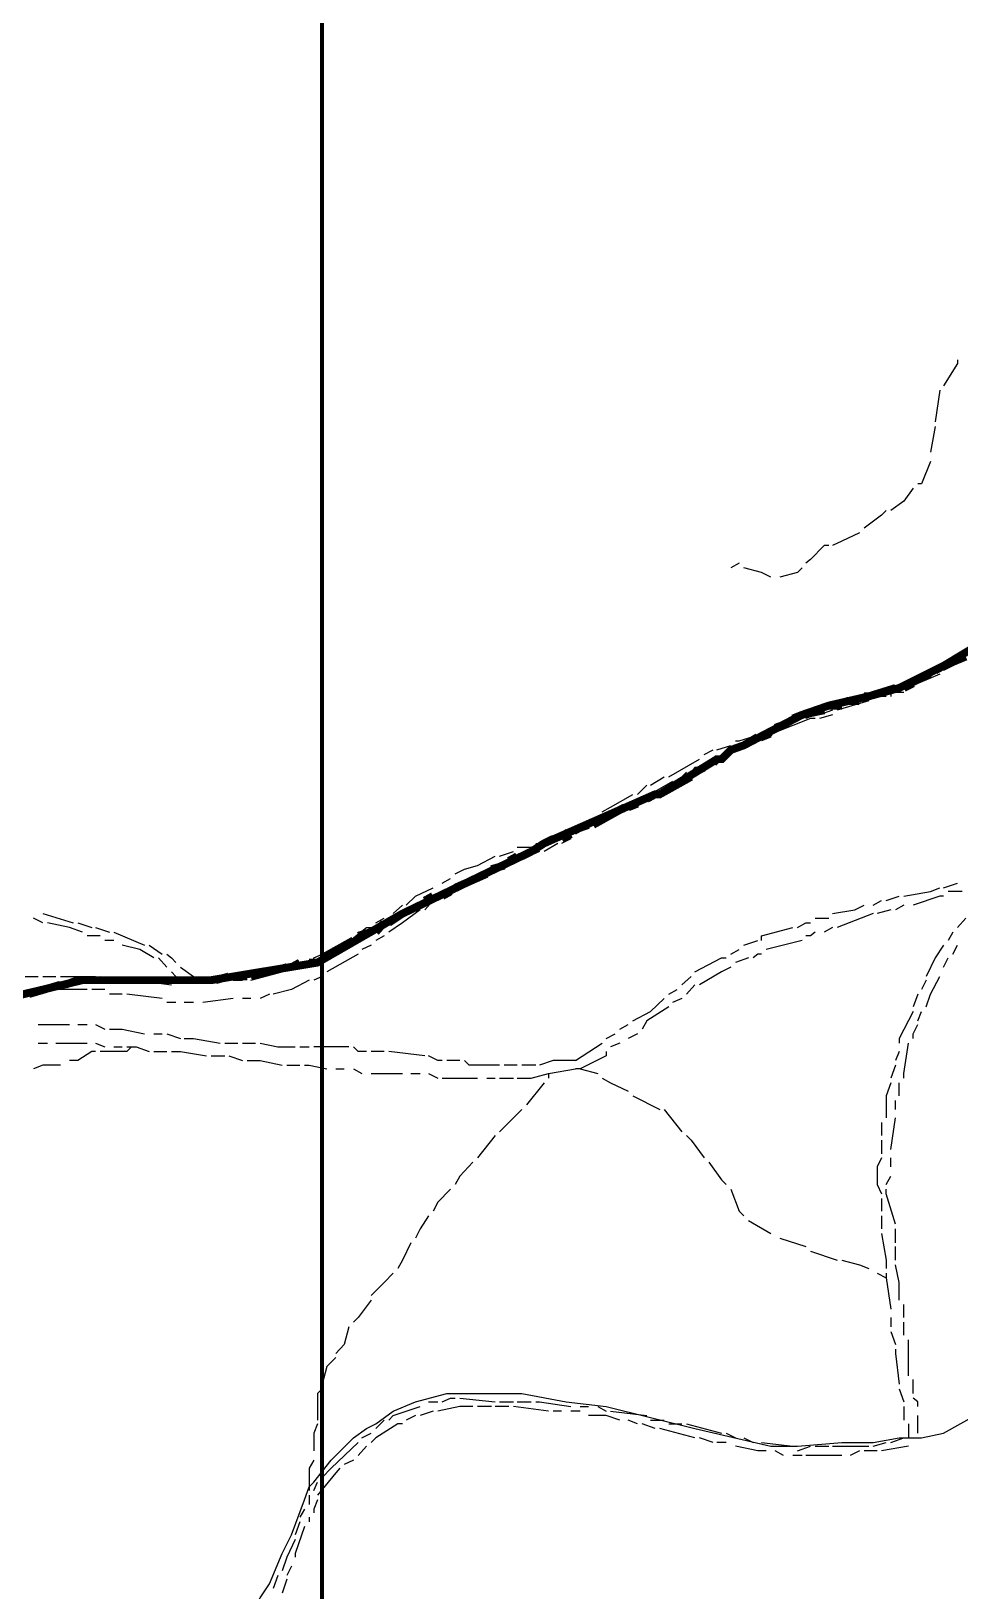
# Model space of a CAD drawing. Header units: millimetres. Extents: x -3588 to 75209, y -3737 to 38254.
# Drawn here: x 6016 to 6299.4, y 6913.6 to 7389.8 of the extents above; entities that cross this region are included whole.
import ezdxf

# ---------------------------------------------------------------- set-up
doc = ezdxf.new("R2010")
doc.units = ezdxf.units.MM
doc.layers.add('P', color=253, linetype='Continuous')

msp = doc.modelspace()

# ---------------------------------------------------------------- linework, layer by layer
at = {"layer": 'P'}
for points, const_width in [([(6104.804, -520.269), (6104.804, 8805.959)], 1.2), ([(6003.181, 7093.321), (6031.683, 7100.091), (6070.924, 7100.091), (6103.38, 7105.452), (6129.354, 7120.416), (6168.595, 7139.332), (6172.548, 7141.861), (6206.428, 7156.824), (6207.836, 7156.824), (6225.328, 7167.563), (6226.753, 7167.563), (6229.569, 7170.379), (6233.522, 7171.788), (6251.302, 7181.102), (6259.496, 7183.934), (6271.627, 7186.751), (6280.941, 7189.296), (6294.496, 7196.065), (6308.051, 7204.259)], 2.417), ([(6003.181, 7093.321), (6031.683, 7100.091), (6070.924, 7100.091), (6103.38, 7105.452), (6129.354, 7120.416), (6168.595, 7139.332), (6172.548, 7141.861), (6206.428, 7156.824), (6207.836, 7156.824), (6225.328, 7167.563), (6226.753, 7167.563), (6229.569, 7170.379), (6233.522, 7171.788), (6251.302, 7181.102), (6259.496, 7183.934), (6271.627, 7186.751), (6280.941, 7189.296), (6294.496, 7196.065), (6308.051, 7204.259)], 1.2), ([(6291.952, 7194.657), (6294.496, 7196.065), (6301.266, 7198.898)], 2.417), ([(6282.366, 7189.296), (6285.182, 7190.704)], 2.417), ([(6286.591, 7192.112), (6290.543, 7193.521)], 2.417), ([(6264.857, 7185.343), (6268.81, 7185.343)], 2.417), ([(6270.219, 7186.751), (6271.627, 7186.751), (6279.821, 7189.296)], 2.417), ([(6248.486, 7179.982), (6251.302, 7181.102), (6258.088, 7182.51)], 2.417), ([(6259.496, 7183.934), (6263.449, 7183.934)], 2.417), ([(6238.883, 7174.332), (6241.716, 7175.741)], 2.417), ([(6243.124, 7177.149), (6247.077, 7178.573)], 2.417), ([(6228.161, 7168.971), (6229.569, 7170.379), (6233.522, 7171.788), (6237.763, 7174.332)], 2.417), ([(6224.208, 7166.426), (6225.328, 7167.563), (6226.753, 7167.563)], 2.417), ([(6207.836, 7156.824), (6217.438, 7162.185)], 2.417), ([(6218.559, 7163.61), (6221.391, 7165.018)], 2.417), ([(6203.883, 7155.416), (6206.428, 7156.824)], 2.417), ([(6187.512, 7147.51), (6197.114, 7152.871)], 2.417), ([(6198.234, 7152.871), (6201.067, 7154.008)], 2.417), ([(6182.15, 7146.102), (6186.103, 7147.51)], 2.417), ([(6165.778, 7137.924), (6168.595, 7139.332), (6172.548, 7141.861), (6175.365, 7143.285)], 2.417), ([(6177.909, 7143.285), (6180.742, 7144.693)], 2.417), ([(6161.826, 7136.499), (6164.354, 7137.924)], 2.417), ([(6145.454, 7128.322), (6155.04, 7132.547)], 2.417), ([(6156.464, 7133.971), (6160.417, 7135.091)], 2.417), ([(6125.129, 7117.599), (6129.354, 7120.416), (6134.715, 7122.96)], 2.417), ([(6136.14, 7124.369), (6138.668, 7125.777)], 2.417), ([(6141.501, 7125.777), (6144.029, 7127.185)], 2.417), ([(6115.815, 7113.646), (6119.768, 7114.766)], 2.417), ([(6121.176, 7114.766), (6123.705, 7117.599)], 2.417), ([(6104.804, 7106.861), (6114.391, 7112.222)], 2.417), ([(6083.055, 7101.211), (6094.066, 7104.044)], 2.417), ([(6095.49, 7104.044), (6098.019, 7105.452)], 2.417), ([(6100.851, 7105.452), (6103.38, 7105.452)], 2.417), ([(6026.322, 7098.683), (6030.275, 7100.091)], 2.417), ([(6031.683, 7100.091), (6035.636, 7100.091)], 2.417), ([(6037.045, 7100.091), (6048.055, 7100.091)], 2.417), ([(6049.191, 7100.091), (6053.416, 7100.091)], 2.417), ([(6054.841, 7100.091), (6058.794, 7100.091)], 2.417), ([(6060.202, 7100.091), (6070.924, 7100.091)], 2.417), ([(6072.333, 7100.091), (6076.286, 7101.211)], 2.417), ([(6077.694, 7101.211), (6081.935, 7101.211)], 2.417), ([(6015.312, 7095.85), (6024.914, 7098.683)], 2.417)]:
    msp.add_lwpolyline(points, dxfattribs=dict(at, const_width=const_width))
for points in [[(6298.737, 7289.511), (6298.737, 7288.375), (6294.496, 7281.605)], [(6293.36, 7280.197), (6291.952, 7270.595)], [(6291.952, 7269.186), (6290.543, 7261.28)], [(6290.543, 7258.448), (6287.727, 7251.678), (6286.591, 7251.678)], [(6285.182, 7250.27), (6282.366, 7246.317), (6278.413, 7243.484)], [(6276.988, 7243.484), (6275.58, 7242.076), (6270.219, 7238.123)], [(6268.81, 7236.715), (6263.449, 7234.17), (6260.616, 7232.762)], [(6259.496, 7232.762), (6258.088, 7232.762), (6253.847, 7228.537), (6252.439, 7227.401)], [(6232.114, 7227.401), (6229.569, 7225.992)], [(6241.716, 7223.16), (6238.883, 7224.584), (6233.522, 7225.992)], [(6251.302, 7225.992), (6249.894, 7224.584), (6244.533, 7223.16)], [(6297.313, 7197.474), (6294.496, 7196.065)], [(6297.313, 7196.065), (6294.496, 7194.657)], [(6293.36, 7194.657), (6286.591, 7192.112), (6283.774, 7190.704)], [(6293.36, 7193.521), (6286.591, 7190.704), (6283.774, 7189.296)], [(6271.627, 7186.751), (6270.219, 7186.751), (6262.041, 7183.934)], [(6276.988, 7187.887), (6274.172, 7186.751)], [(6276.988, 7186.751), (6274.172, 7186.751)], [(6282.366, 7189.296), (6278.413, 7187.887)], [(6282.366, 7187.887), (6278.413, 7187.887), (6278.413, 7186.751)], [(6260.616, 7182.51), (6256.664, 7181.102)], [(6271.627, 7185.343), (6262.041, 7182.51)], [(6253.847, 7179.982), (6243.124, 7175.741)], [(6243.124, 7177.149), (6245.653, 7178.573)], [(6247.077, 7178.573), (6251.302, 7179.982)], [(6255.255, 7181.102), (6252.439, 7179.982)], [(6255.255, 7179.982), (6253.847, 7179.982)], [(6260.616, 7181.102), (6256.664, 7179.982)], [(6232.114, 7171.788), (6222.8, 7166.426)], [(6225.328, 7170.379), (6229.569, 7171.788)], [(6230.978, 7173.196), (6232.114, 7173.196), (6240.292, 7175.741)], [(6237.763, 7173.196), (6233.522, 7171.788)], [(6241.716, 7174.332), (6238.883, 7173.196)], [(6210.653, 7162.185), (6219.967, 7167.563)], [(6221.391, 7168.971), (6224.208, 7170.379)], [(6205.004, 7159.657), (6209.245, 7162.185)], [(6216.014, 7163.61), (6213.197, 7160.777)], [(6221.391, 7165.018), (6218.559, 7165.018), (6217.438, 7163.61)], [(6201.067, 7156.824), (6203.883, 7159.657)], [(6211.789, 7160.777), (6202.475, 7155.416)], [(6190.328, 7151.463), (6192.873, 7152.871), (6199.642, 7156.824)], [(6201.067, 7154.008), (6198.234, 7152.871)], [(6191.464, 7150.055), (6182.15, 7144.693)], [(6186.103, 7148.646), (6188.92, 7150.055)], [(6197.114, 7151.463), (6192.873, 7150.055)], [(6170.003, 7141.861), (6172.548, 7141.861), (6179.318, 7146.102)], [(6180.742, 7143.285), (6177.909, 7141.861)], [(6180.742, 7146.102), (6184.679, 7147.51)], [(6158.993, 7137.924), (6163.234, 7139.332)], [(6171.14, 7139.332), (6161.826, 7135.091)], [(6164.354, 7140.74), (6168.595, 7140.74)], [(6176.789, 7141.861), (6172.548, 7139.332)], [(6145.454, 7132.547), (6148.27, 7133.971)], [(6148.27, 7133.971), (6152.223, 7135.091), (6157.585, 7137.924)], [(6160.417, 7135.091), (6156.464, 7133.971)], [(6141.501, 7129.73), (6144.029, 7131.138)], [(6153.632, 7132.547), (6145.454, 7127.185)], [(6294.496, 7128.322), (6298.737, 7129.73)], [(6130.49, 7122.96), (6133.307, 7125.777), (6138.668, 7128.322)], [(6138.668, 7124.369), (6136.14, 7121.536)], [(6142.909, 7127.185), (6140.093, 7124.369)], [(6273.035, 7122.96), (6275.58, 7124.369)], [(6276.988, 7124.369), (6280.941, 7125.777)], [(6282.366, 7125.777), (6290.543, 7127.185), (6293.36, 7128.322)], [(6294.496, 7125.777), (6293.36, 7125.777), (6285.182, 7122.96)], [(6300.146, 7127.185), (6295.905, 7127.185)], [(6019.553, 7120.416), (6028.867, 7117.599)], [(6134.715, 7121.536), (6129.354, 7117.599), (6125.129, 7114.766)], [(6126.537, 7120.416), (6129.354, 7122.96)], [(6260.616, 7120.416), (6267.402, 7121.536), (6270.219, 7122.96)], [(6273.035, 7120.416), (6262.041, 7116.175)], [(6278.413, 7121.536), (6274.172, 7120.416)], [(6282.366, 7122.96), (6279.821, 7121.536)], [(6019.553, 7117.599), (6016.72, 7119.007)], [(6031.683, 7114.766), (6027.73, 7116.175), (6020.961, 7117.599)], [(6030.275, 7117.599), (6034.516, 7116.175)], [(6035.636, 7116.175), (6039.877, 7114.766)], [(6041.286, 7114.766), (6050.6, 7110.814)], [(6111.574, 7110.814), (6118.343, 7116.175), (6119.768, 7116.175)], [(6121.176, 7117.599), (6123.705, 7119.007)], [(6238.883, 7112.222), (6238.883, 7113.646), (6248.486, 7116.175)], [(6249.894, 7116.175), (6252.439, 7117.599), (6253.847, 7117.599)], [(6255.255, 7114.766), (6253.847, 7113.646), (6252.439, 7113.646)], [(6255.255, 7119.007), (6259.496, 7119.007)], [(6260.616, 7116.175), (6258.088, 7114.766)], [(6297.313, 7114.766), (6295.905, 7112.222)], [(6301.266, 7119.007), (6298.737, 7116.175)], [(6037.045, 7113.646), (6033.092, 7113.646)], [(6041.286, 7112.222), (6039.877, 7112.222), (6038.469, 7112.222)], [(6053.416, 7106.861), (6049.191, 7109.405), (6043.83, 7110.814)], [(6052.008, 7110.814), (6055.961, 7107.997)], [(6119.768, 7110.814), (6116.935, 7109.405)], [(6123.705, 7113.646), (6121.176, 7112.222)], [(6233.522, 7110.814), (6237.763, 7112.222)], [(6251.302, 7112.222), (6240.292, 7109.405)], [(6294.496, 7110.814), (6291.952, 7106.861), (6289.135, 7101.211)], [(6297.313, 7107.997), (6298.737, 7110.814)], [(6057.369, 7104.044), (6054.841, 7106.861)], [(6057.369, 7107.997), (6058.794, 7106.861), (6060.202, 7105.452)], [(6099.443, 7105.452), (6100.851, 7105.452)], [(6102.26, 7105.452), (6102.26, 7106.861), (6104.804, 7107.997)], [(6106.213, 7107.997), (6109.029, 7109.405)], [(6115.815, 7107.997), (6106.213, 7102.636)], [(6218.559, 7102.636), (6226.753, 7106.861), (6228.161, 7106.861)], [(6229.569, 7107.997), (6232.114, 7109.405)], [(6234.931, 7106.861), (6230.978, 7105.452)], [(6238.883, 7107.997), (6237.763, 7107.997), (6236.339, 7106.861)], [(6294.496, 7104.044), (6295.905, 7106.861)], [(6014.191, 7101.211), (6018.144, 7101.211)], [(6019.553, 7101.211), (6022.081, 7101.211), (6023.505, 7101.211)], [(6024.914, 7101.211), (6026.322, 7101.211), (6033.092, 7101.211), (6035.636, 7101.211)], [(6037.045, 7101.211), (6041.286, 7100.091)], [(6058.794, 7100.091), (6060.202, 7101.211), (6058.794, 7102.636)], [(6061.61, 7104.044), (6065.563, 7101.211), (6070.924, 7100.091)], [(6083.055, 7100.091), (6092.658, 7102.636)], [(6095.49, 7104.044), (6098.019, 7104.044)], [(6104.804, 7101.211), (6102.26, 7100.091)], [(6214.606, 7098.683), (6217.438, 7101.211)], [(6229.569, 7104.044), (6226.753, 7102.636), (6219.967, 7098.683)], [(6289.135, 7091.897), (6290.543, 7095.85), (6293.36, 7101.211)], [(6020.961, 7097.274), (6016.72, 7097.274)], [(6033.092, 7097.274), (6026.322, 7097.274), (6022.081, 7097.274)], [(6038.469, 7097.274), (6034.516, 7097.274)], [(6043.83, 7095.85), (6041.286, 7095.85), (6039.877, 7095.85)], [(6042.406, 7100.091), (6045.239, 7100.091), (6046.647, 7100.091)], [(6055.961, 7094.442), (6045.239, 7095.85)], [(6048.055, 7100.091), (6058.794, 7098.683)], [(6072.333, 7100.091), (6076.286, 7100.091)], [(6077.694, 7100.091), (6080.527, 7100.091)], [(6088.705, 7095.85), (6085.888, 7094.442)], [(6100.851, 7100.091), (6095.49, 7097.274), (6089.841, 7095.85)], [(6210.653, 7095.85), (6213.197, 7097.274)], [(6218.559, 7098.683), (6216.014, 7095.85)], [(6286.591, 7095.85), (6285.182, 7091.897)], [(6289.135, 7100.091), (6287.727, 7097.274)], [(6060.202, 7093.321), (6058.794, 7093.321), (6057.369, 7093.321)], [(6065.563, 7093.321), (6062.731, 7093.321)], [(6077.694, 7094.442), (6068.38, 7093.321)], [(6083.055, 7094.442), (6080.527, 7094.442)], [(6199.642, 7087.672), (6205.004, 7090.489), (6209.245, 7094.442)], [(6210.653, 7091.897), (6203.883, 7087.672), (6202.475, 7085.128)], [(6214.606, 7094.442), (6211.789, 7093.321)], [(6018.144, 7086.536), (6027.73, 7086.536)], [(6030.275, 7086.536), (6033.092, 7086.536)], [(6035.636, 7086.536), (6038.469, 7085.128)], [(6195.689, 7085.128), (6198.234, 7086.536)], [(6285.182, 7090.489), (6280.941, 7082.311), (6280.941, 7080.887)], [(6285.182, 7082.311), (6285.182, 7083.719), (6286.591, 7086.536)], [(6286.591, 7087.672), (6287.727, 7090.489)], [(6039.877, 7085.128), (6043.83, 7085.128), (6050.6, 7083.719)], [(6053.416, 7083.719), (6055.961, 7083.719)], [(6057.369, 7083.719), (6061.61, 7082.311)], [(6062.731, 7082.311), (6065.563, 7082.311), (6073.741, 7080.887)], [(6191.464, 7082.311), (6194.281, 7083.719)], [(6201.067, 7083.719), (6198.234, 7082.311)], [(6018.144, 7080.887), (6020.961, 7080.887)], [(6023.505, 7080.887), (6033.092, 7080.887)], [(6035.636, 7078.358), (6034.516, 7078.358), (6030.275, 7075.525), (6027.73, 7075.525)], [(6035.636, 7080.887), (6038.469, 7079.766)], [(6046.647, 7079.766), (6045.239, 7078.358), (6039.877, 7078.358), (6037.045, 7078.358)], [(6041.286, 7079.766), (6042.406, 7079.766), (6043.83, 7079.766)], [(6045.239, 7079.766), (6048.055, 7079.766)], [(6048.055, 7079.766), (6052.008, 7078.358)], [(6053.416, 7078.358), (6057.369, 7078.358)], [(6058.794, 7078.358), (6061.61, 7078.358), (6069.516, 7076.95)], [(6070.924, 7076.95), (6075.165, 7076.95)], [(6075.165, 7080.887), (6079.118, 7080.887)], [(6076.286, 7076.95), (6080.527, 7075.525)], [(6080.527, 7080.887), (6084.48, 7080.887)], [(6085.888, 7080.887), (6091.249, 7079.766), (6096.61, 7079.766)], [(6098.019, 7079.766), (6100.851, 7079.766)], [(6112.982, 7079.766), (6104.804, 7079.766), (6102.26, 7079.766)], [(6118.343, 7078.358), (6115.815, 7078.358), (6114.391, 7079.766)], [(6123.705, 7078.358), (6119.768, 7078.358)], [(6136.14, 7076.95), (6125.129, 7078.358)], [(6141.501, 7075.525), (6140.093, 7075.525), (6137.26, 7076.95)], [(6182.15, 7075.525), (6190.328, 7080.887)], [(6191.464, 7078.358), (6191.464, 7076.95), (6183.559, 7072.997)], [(6195.689, 7080.887), (6192.873, 7079.766)], [(6280.941, 7078.358), (6279.821, 7075.525)], [(6282.366, 7070.164), (6282.366, 7071.572), (6283.774, 7080.887)], [(6024.914, 7074.117), (6019.553, 7074.117), (6016.72, 7072.997)], [(6081.935, 7075.525), (6085.888, 7075.525), (6092.658, 7074.117)], [(6094.066, 7074.117), (6098.019, 7074.117)], [(6099.443, 7074.117), (6100.851, 7074.117)], [(6100.851, 7074.117), (6106.213, 7072.997)], [(6109.029, 7072.997), (6111.574, 7072.997)], [(6114.391, 7072.997), (6116.935, 7071.572)], [(6146.862, 7075.525), (6142.909, 7075.525)], [(6158.993, 7074.117), (6149.679, 7074.117), (6148.27, 7075.525)], [(6164.354, 7074.117), (6160.417, 7074.117)], [(6170.003, 7074.117), (6165.778, 7074.117)], [(6182.15, 7075.525), (6175.365, 7075.525), (6171.14, 7074.117)], [(6173.956, 7071.572), (6182.15, 7072.997)], [(6183.559, 7072.997), (6182.15, 7072.997)], [(6183.559, 7072.997), (6188.92, 7071.572)], [(6279.821, 7074.117), (6278.413, 7070.164)], [(6119.768, 7071.572), (6126.537, 7071.572), (6129.354, 7071.572)], [(6131.899, 7071.572), (6134.715, 7071.572)], [(6137.26, 7071.572), (6140.093, 7070.164)], [(6141.501, 7070.164), (6149.679, 7070.164), (6152.223, 7070.164)], [(6155.04, 7070.164), (6157.585, 7070.164)], [(6158.993, 7070.164), (6160.417, 7070.164), (6163.234, 7070.164)], [(6164.354, 7070.164), (6168.595, 7070.164), (6173.956, 7071.572)], [(6172.548, 7068.756), (6167.187, 7061.986)], [(6173.956, 7071.572), (6173.956, 7070.164)], [(6190.328, 7070.164), (6192.873, 7068.756), (6198.234, 7066.211)], [(6278.413, 7068.756), (6276.988, 7064.803), (6276.988, 7058.033)], [(6280.941, 7064.803), (6280.941, 7068.756)], [(6199.642, 7064.803), (6207.836, 7060.562)], [(6279.821, 7060.562), (6279.821, 7063.395)], [(6165.778, 7060.562), (6158.993, 7053.792)], [(6209.245, 7060.562), (6214.606, 7053.792)], [(6278.413, 7048.431), (6279.821, 7058.033)], [(6157.585, 7052.672), (6152.223, 7045.886)], [(6216.014, 7052.672), (6217.438, 7051.248), (6221.391, 7045.886)], [(6275.58, 7056.625), (6275.58, 7053.792), (6275.58, 7052.672)], [(6275.58, 7051.248), (6275.58, 7047.023)], [(6150.815, 7044.478), (6146.862, 7040.237), (6145.454, 7037.709)], [(6222.8, 7044.478), (6226.753, 7039.117), (6228.161, 7037.709)], [(6275.58, 7045.886), (6274.172, 7043.07), (6274.172, 7037.709), (6275.58, 7034.876)], [(6278.413, 7043.07), (6278.413, 7045.886)], [(6276.988, 7037.709), (6278.413, 7040.237)], [(6144.029, 7036.3), (6140.093, 7032.347), (6138.668, 7029.515)], [(6229.569, 7036.3), (6232.114, 7029.515), (6233.522, 7028.106)], [(6279.821, 7025.562), (6276.988, 7034.876), (6276.988, 7036.3)], [(6275.58, 7033.468), (6275.58, 7029.515)], [(6137.26, 7028.106), (6134.715, 7024.153), (6133.307, 7021.337)], [(6234.931, 7026.698), (6241.716, 7022.745)], [(6275.58, 7028.106), (6275.58, 7024.153)], [(6279.821, 7019.912), (6279.821, 7024.153)], [(6131.899, 7019.912), (6129.354, 7014.551), (6127.946, 7012.023)], [(6244.533, 7021.337), (6252.439, 7018.792)], [(6275.58, 7022.745), (6276.988, 7014.551), (6276.988, 7012.023)], [(6253.847, 7017.384), (6262.041, 7014.551)], [(6263.449, 7014.551), (6268.81, 7013.143), (6271.627, 7012.023)], [(6279.821, 7014.551), (6279.821, 7018.792)], [(6126.537, 7010.598), (6123.705, 7007.782), (6119.768, 7003.829)], [(6274.172, 7010.598), (6276.988, 7009.19)], [(6276.988, 7010.598), (6276.988, 7009.19)], [(6280.941, 7007.782), (6279.821, 7013.143)], [(6276.988, 7009.19), (6278.413, 6999.588)], [(6280.941, 7002.42), (6280.941, 7007.782)], [(6119.768, 7002.42), (6115.815, 6997.059), (6114.391, 6995.651)], [(6282.366, 6997.059), (6282.366, 7001.012)], [(6278.413, 6997.059), (6278.413, 6995.651), (6278.413, 6994.226)], [(6282.366, 6991.698), (6282.366, 6994.226), (6282.366, 6995.651)], [(6112.982, 6994.226), (6111.574, 6988.865), (6109.029, 6986.049)], [(6278.413, 6992.818), (6279.821, 6988.865)], [(6279.821, 6987.457), (6279.821, 6986.049), (6280.941, 6976.734)], [(6283.774, 6979.263), (6283.774, 6982.096), (6283.774, 6990.274)], [(6109.029, 6984.912), (6106.213, 6982.096), (6104.804, 6976.734)], [(6285.182, 6973.902), (6285.182, 6978.143)], [(6104.804, 6975.326), (6103.38, 6973.902), (6103.38, 6968.541), (6103.38, 6965.724)], [(6121.176, 6964.588), (6126.537, 6968.541), (6133.307, 6971.373), (6142.909, 6973.902), (6153.632, 6973.902), (6165.778, 6973.902), (6179.318, 6971.373), (6191.464, 6969.949), (6218.559, 6963.179), (6241.716, 6957.818), (6249.894, 6957.818), (6263.449, 6958.938), (6265.978, 6958.938), (6273.035, 6958.938), (6280.941, 6960.363), (6287.727, 6960.363), (6294.496, 6961.771), (6304.099, 6967.132), (6314.821, 6969.949)], [(6141.501, 6971.373), (6144.029, 6972.493), (6145.454, 6972.493)], [(6146.862, 6972.493), (6157.585, 6971.373)], [(6280.941, 6975.326), (6282.366, 6971.373)], [(6286.591, 6969.949), (6286.591, 6971.373), (6285.182, 6972.493)], [(6125.129, 6965.724), (6126.537, 6967.132), (6134.715, 6969.949)], [(6133.307, 6967.132), (6130.49, 6965.724)], [(6138.668, 6968.541), (6134.715, 6967.132)], [(6137.26, 6971.373), (6140.093, 6971.373)], [(6150.815, 6969.949), (6146.862, 6969.949), (6140.093, 6968.541)], [(6156.464, 6969.949), (6152.223, 6969.949)], [(6161.826, 6969.949), (6157.585, 6969.949)], [(6158.993, 6971.373), (6163.234, 6971.373)], [(6173.956, 6968.541), (6163.234, 6969.949)], [(6164.354, 6971.373), (6168.595, 6971.373)], [(6170.003, 6971.373), (6171.14, 6971.373)], [(6171.14, 6971.373), (6180.742, 6969.949)], [(6177.909, 6968.541), (6175.365, 6968.541)], [(6183.559, 6968.541), (6180.742, 6968.541)], [(6183.559, 6969.949), (6186.103, 6969.949)], [(6195.689, 6965.724), (6191.464, 6967.132), (6186.103, 6967.132)], [(6188.92, 6969.949), (6191.464, 6968.541)], [(6192.873, 6968.541), (6203.883, 6967.132)], [(6282.366, 6969.949), (6282.366, 6965.724)], [(6286.591, 6961.771), (6286.591, 6967.132)], [(6103.38, 6964.588), (6102.26, 6961.771), (6102.26, 6956.41)], [(6114.391, 6960.363), (6118.343, 6963.179), (6121.176, 6964.588)], [(6129.354, 6964.588), (6127.946, 6964.588), (6121.176, 6960.363), (6119.768, 6958.938)], [(6121.176, 6963.179), (6123.705, 6965.724)], [(6201.067, 6964.588), (6198.234, 6965.724)], [(6206.428, 6963.179), (6202.475, 6964.588)], [(6205.004, 6965.724), (6209.245, 6965.724)], [(6218.559, 6960.363), (6207.836, 6963.179)], [(6210.653, 6964.588), (6213.197, 6964.588), (6214.606, 6964.588)], [(6216.014, 6964.588), (6226.753, 6961.771)], [(6283.774, 6964.588), (6283.774, 6963.179), (6283.774, 6960.363)], [(6100.851, 6945.399), (6102.26, 6946.807), (6107.621, 6953.577), (6114.391, 6960.363)], [(6107.621, 6951.048), (6115.815, 6958.938)], [(6118.343, 6957.818), (6115.815, 6955.001)], [(6116.935, 6960.363), (6119.768, 6961.771)], [(6224.208, 6958.938), (6219.967, 6960.363)], [(6228.161, 6958.938), (6225.328, 6958.938)], [(6228.161, 6961.771), (6230.978, 6960.363)], [(6240.292, 6956.41), (6237.763, 6956.41), (6230.978, 6957.818)], [(6233.522, 6960.363), (6236.339, 6958.938)], [(6238.883, 6958.938), (6248.486, 6957.818)], [(6249.894, 6956.41), (6253.847, 6957.818)], [(6255.255, 6957.818), (6259.496, 6957.818)], [(6260.616, 6957.818), (6271.627, 6957.818)], [(6273.035, 6957.818), (6276.988, 6958.938)], [(6283.774, 6957.818), (6275.58, 6956.41)], [(6278.413, 6958.938), (6282.366, 6960.363)], [(6102.26, 6953.577), (6100.851, 6951.048)], [(6114.391, 6953.577), (6111.574, 6952.169)], [(6245.653, 6955.001), (6243.124, 6956.41)], [(6251.302, 6955.001), (6249.894, 6955.001), (6248.486, 6955.001)], [(6263.449, 6955.001), (6259.496, 6955.001), (6252.439, 6955.001)], [(6268.81, 6956.41), (6265.978, 6955.001)], [(6274.172, 6956.41), (6270.219, 6956.41)], [(6100.851, 6951.048), (6100.851, 6946.807), (6100.851, 6944.263)], [(6110.166, 6951.048), (6109.029, 6949.624), (6103.38, 6942.855)], [(6104.804, 6948.216), (6107.621, 6951.048)], [(6012.767, 6869.75), (6018.144, 6872.278), (6026.322, 6875.111), (6033.092, 6875.111), (6046.647, 6883.289), (6050.6, 6885.833), (6054.841, 6887.242), (6055.961, 6887.242), (6058.794, 6888.65), (6060.202, 6888.65), (6061.61, 6888.65), (6066.972, 6891.195), (6069.516, 6894.027), (6072.333, 6895.436), (6077.694, 6900.797), (6083.055, 6906.158), (6085.888, 6911.519), (6088.705, 6915.76), (6092.658, 6925.074), (6095.49, 6930.724), (6099.443, 6941.446), (6100.851, 6945.399)], [(6102.26, 6944.263), (6103.38, 6946.807)], [(6099.443, 6938.614), (6098.019, 6936.085)], [(6100.851, 6942.855), (6100.851, 6940.038)], [(6103.38, 6941.446), (6102.26, 6938.614), (6102.26, 6937.493)], [(6098.019, 6934.677), (6096.61, 6930.724)], [(6100.851, 6936.085), (6100.851, 6934.677)], [(6096.61, 6929.299), (6094.066, 6923.938), (6092.658, 6919.713)], [(6099.443, 6933.252), (6096.61, 6925.074), (6096.61, 6923.938)], [(6095.49, 6921.122), (6094.066, 6918.289)], [(6091.249, 6918.289), (6089.841, 6914.352)], [(6094.066, 6917.169), (6092.658, 6912.928)]]:
    msp.add_lwpolyline(points, dxfattribs=at)

doc.saveas('drawing.dxf')
